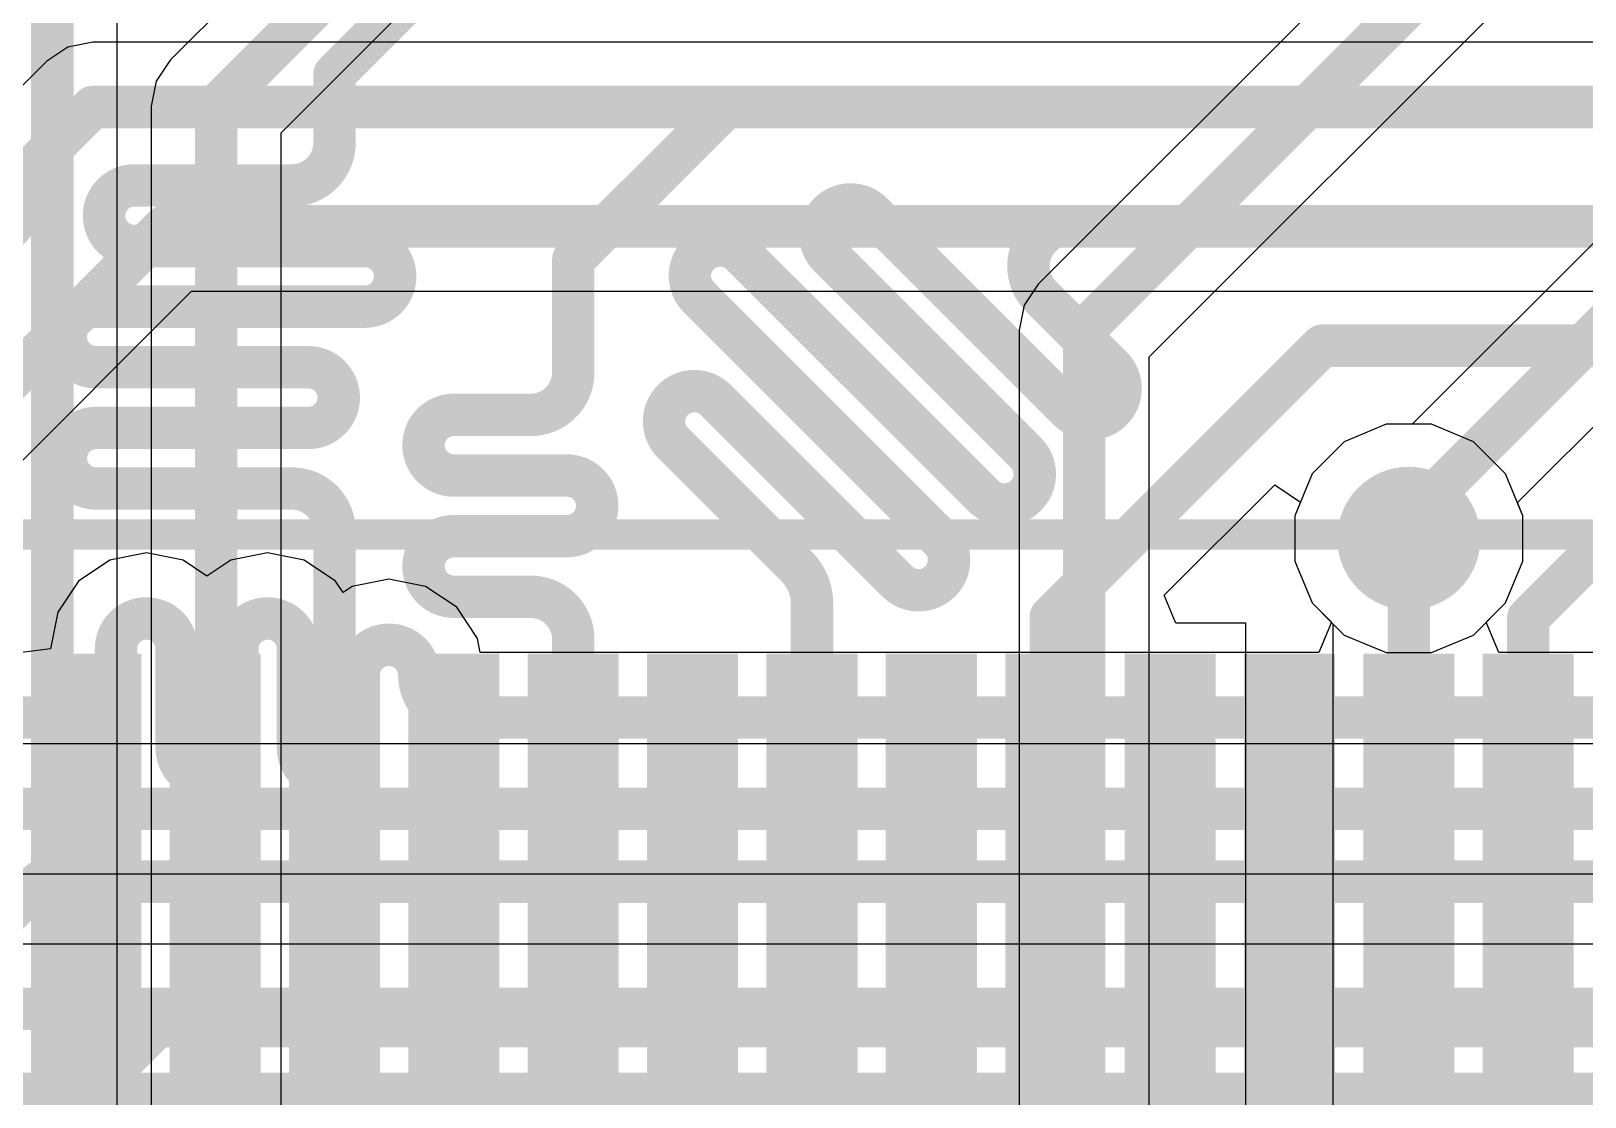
# Model space of a CAD drawing. Header units: inches. Extents: x -3 to 128, y -12 to 41.
# Drawn here: x 74.46 to 80.97, y 11.91 to 16.38 of the extents above; entities that cross this region are included whole.
import ezdxf

# ---------------------------------------------------------------- set-up
doc = ezdxf.new("R2010")
doc.units = ezdxf.units.IN
for name, color, linetype in [('Bottom Layer', 5, 'Continuous'), ('Layer 1', 16, 'Continuous'), ('Layer 2', 76, 'Continuous'), ('Top Layer', 1, 'Continuous'), ('Top Overlay', 2, 'Continuous'), ('Top Paste', 8, 'Continuous'), ('Top Solder', 216, 'Continuous'), ('Via Holes', 16, 'Continuous')]:
    doc.layers.add(name, color=color, linetype=linetype)

msp = doc.modelspace()

# ---------------------------------------------------------------- hatches: boundary and pattern name
at = {"layer": 'Bottom Layer'}
h = msp.add_hatch(color=5, dxfattribs=at)
edge = h.paths.add_edge_path()
edge.add_arc((80.23002242, 14.25171902), 0.2999994, 0, 360)
at = {"layer": 'Layer 1'}
h = msp.add_hatch(color=16, dxfattribs=at)
edge = h.paths.add_edge_path()
edge.add_arc((80.23002242, 14.25171902), 0.2999994, 0, 360)
at = {"layer": 'Layer 2'}
h = msp.add_hatch(color=76, dxfattribs=at)
edge = h.paths.add_edge_path()
edge.add_arc((80.23002242, 14.25171902), 0.2999994, 0, 360)
at = {"layer": 'Top Layer'}
h = msp.add_hatch(color=1, dxfattribs=at)
edge = h.paths.add_edge_path()
edge.add_arc((80.23002242, 14.25171902), 0.2999994, 0, 360)
for points in [[(74.59015308, 13.71800914), (74.87016267999999, 13.71800914), (74.87016267999999, 12.01801254), (74.59015308, 12.01801254)], [(75.09002762, 13.71800406), (75.37003722, 13.71800406), (75.37003722, 12.01800746), (75.09002762, 12.01800746)], [(75.59015616, 13.71800914), (75.87016575999999, 13.71800914), (75.87016575999999, 12.01801254), (75.59015616, 12.01801254)], [(76.09002308, 13.7180066), (76.37003268, 13.7180066), (76.37003268, 12.01801), (76.09002308, 12.01801)], [(76.59015162, 13.7180066), (76.87016122, 13.7180066), (76.87016122, 12.01801), (76.59015162, 12.01801)], [(77.09002108, 13.7180066), (77.37003068, 13.7180066), (77.37003068, 12.01801), (77.09002108, 12.01801)], [(77.59014962, 13.7180066), (77.87015921999999, 13.7180066), (77.87015921999999, 12.01801), (77.59014962, 12.01801)], [(78.09002161999999, 13.7180066), (78.37003122, 13.7180066), (78.37003122, 12.01801), (78.09002161999999, 12.01801)], [(78.59015016, 13.7180066), (78.87015975999999, 13.7180066), (78.87015975999999, 12.01801), (78.59015016, 12.01801)], [(79.09001962, 13.7180066), (79.37002921999999, 13.7180066), (79.37002921999999, 12.01801), (79.09001962, 12.01801)], [(79.59014816, 13.7180066), (79.87015776, 13.7180066), (79.87015776, 12.01801), (79.59014816, 12.01801)], [(80.09001762, 13.7180066), (80.37002722, 13.7180066), (80.37002722, 12.01801), (80.09001762, 12.01801)], [(80.59014361999999, 13.71800406), (80.87015322, 13.71800406), (80.87015322, 12.01800746), (80.59014361999999, 12.01800746)]]:
    msp.add_hatch(color=1, dxfattribs=at).paths.add_polyline_path(points)
at = {"layer": 'Top Paste'}
for points in [[(74.59015308, 13.71800914), (74.87016267999999, 13.71800914), (74.87016267999999, 12.01801254), (74.59015308, 12.01801254)], [(75.09002762, 13.71800406), (75.37003722, 13.71800406), (75.37003722, 12.01800746), (75.09002762, 12.01800746)], [(75.59015616, 13.71800914), (75.87016575999999, 13.71800914), (75.87016575999999, 12.01801254), (75.59015616, 12.01801254)], [(76.09002308, 13.7180066), (76.37003268, 13.7180066), (76.37003268, 12.01801), (76.09002308, 12.01801)], [(76.59015162, 13.7180066), (76.87016122, 13.7180066), (76.87016122, 12.01801), (76.59015162, 12.01801)], [(77.09002108, 13.7180066), (77.37003068, 13.7180066), (77.37003068, 12.01801), (77.09002108, 12.01801)], [(77.59014962, 13.7180066), (77.87015921999999, 13.7180066), (77.87015921999999, 12.01801), (77.59014962, 12.01801)], [(78.09002161999999, 13.7180066), (78.37003122, 13.7180066), (78.37003122, 12.01801), (78.09002161999999, 12.01801)], [(78.59015016, 13.7180066), (78.87015975999999, 13.7180066), (78.87015975999999, 12.01801), (78.59015016, 12.01801)], [(79.09001962, 13.7180066), (79.37002921999999, 13.7180066), (79.37002921999999, 12.01801), (79.09001962, 12.01801)], [(79.59014816, 13.7180066), (79.87015776, 13.7180066), (79.87015776, 12.01801), (79.59014816, 12.01801)], [(80.09001762, 13.7180066), (80.37002722, 13.7180066), (80.37002722, 12.01801), (80.09001762, 12.01801)], [(80.59014361999999, 13.71800406), (80.87015322, 13.71800406), (80.87015322, 12.01800746), (80.59014361999999, 12.01800746)]]:
    msp.add_hatch(color=8, dxfattribs=at).paths.add_polyline_path(points)
at = {"layer": 'Top Solder'}
for points in [[(74.53935308, 13.76880914), (74.92096267999999, 13.76880914), (74.92096267999999, 11.96721254), (74.53935308, 11.96721254)], [(75.03922761999999, 13.76880406), (75.42083722, 13.76880406), (75.42083722, 11.96720746), (75.03922761999999, 11.96720746)], [(75.53935616, 13.76880914), (75.92096575999999, 13.76880914), (75.92096575999999, 11.96721254), (75.53935616, 11.96721254)], [(76.03922308, 13.7688066), (76.42083267999999, 13.7688066), (76.42083267999999, 11.96721), (76.03922308, 11.96721)], [(76.53935161999999, 13.7688066), (76.92096122, 13.7688066), (76.92096122, 11.96721), (76.53935161999999, 11.96721)], [(77.03922107999999, 13.7688066), (77.42083068, 13.7688066), (77.42083068, 11.96721), (77.03922107999999, 11.96721)], [(77.53934962, 13.7688066), (77.92095921999999, 13.7688066), (77.92095921999999, 11.96721), (77.53934962, 11.96721)], [(78.03922161999999, 13.7688066), (78.42083122, 13.7688066), (78.42083122, 11.96721), (78.03922161999999, 11.96721)], [(78.53935016, 13.7688066), (78.92095976, 13.7688066), (78.92095976, 11.96721), (78.53935016, 11.96721)], [(79.03921962, 13.7688066), (79.42082921999999, 13.7688066), (79.42082921999999, 11.96721), (79.03921962, 11.96721)], [(79.53934815999999, 13.7688066), (79.92095776, 13.7688066), (79.92095776, 11.96721), (79.53934815999999, 11.96721)], [(80.03921761999999, 13.7688066), (80.42082722, 13.7688066), (80.42082722, 11.96721), (80.03921761999999, 11.96721)], [(80.53934362, 13.76880406), (80.92095322, 13.76880406), (80.92095322, 11.96720746), (80.53934362, 11.96720746)]]:
    msp.add_hatch(color=216, dxfattribs=at).paths.add_polyline_path(points)
at = {"layer": 'Via Holes'}
h = msp.add_hatch(color=7, dxfattribs=at)
edge = h.paths.add_edge_path()
edge.add_arc((80.23002242, 14.25171902), 0.1499997, 0, 360)

# ---------------------------------------------------------------- linework, layer by layer
at = {"layer": 'Bottom Layer'}
for p, q in [((79.36141354, 20.57500838), (75.04181588, 16.25541326)), ((74.82022119999999, 8.75297208), (74.82022119999999, 20.19390424)), ((75.5060212, 15.95049642), (79.66633291999999, 20.11081068)), ((84.61054198, 19.09582414), (80.24423626, 14.72951842)), ((79.14208454, 15.0118699), (82.84147516, 18.71126306)), ((80.68520312, 14.40136312), (84.99510305999999, 18.71126306)), ((82.00032876, 18.63923374), (78.67787922, 15.31678674)), ((75.04181588, 16.25541326), (74.98287009999999, 16.16719398)), ((74.98287009999999, 16.16719398), (74.96217164, 16.06313272)), ((74.96217164, 16.06313272), (74.96217164, 8.69507786)), ((75.5060212, 8.57875348), (75.5060212, 15.95049642)), ((78.67787922, 15.31678674), (78.61893343999999, 15.22856746)), ((78.61893343999999, 15.22856746), (78.59823497999999, 15.1245062)), ((78.59823497999999, 15.1245062), (78.59823497999999, 11.670919)), ((79.14208454, 11.7835553), (79.14208454, 15.0118699)), ((80.13498324, 14.72951842), (79.95937018, 14.6567779)), ((80.24423626, 14.72951842), (80.13498324, 14.72951842)), ((79.95937018, 14.6567779), (79.82496354, 14.52237126)), ((79.82496354, 14.52237126), (79.75222302, 14.3467582)), ((80.70782181999999, 14.3467582), (80.68520312, 14.40136312)), ((79.75222302, 14.3467582), (79.75222302, 14.15667984)), ((80.70782181999999, 14.15667984), (80.70782181999999, 14.3467582)), ((79.75222302, 14.15667984), (79.82496354, 13.98106678)), ((80.6350813, 13.98106678), (80.70782181999999, 14.15667984)), ((79.82496354, 13.98106678), (79.95937018, 13.84666014)), ((80.50067465999999, 13.84666014), (80.6350813, 13.98106678)), ((79.95937018, 13.84666014), (80.13498324, 13.77391962)), ((80.3250616, 13.77391962), (80.50067465999999, 13.84666014)), ((80.13498324, 13.77391962), (80.3250616, 13.77391962))]:
    msp.add_line(p, q, dxfattribs=at)
for points in [[(75.23409641999999, 16.06313272, 0.1778, 0.1778, 0), (79.55369916, 20.38273546, 0.1778, 0.1778, 0)], [(74.54829642, 5.59994054, 0.1778, 0.1778, 0), (74.54829642, 20.30654054, 0.1778, 0.1778, 0)], [(78.87015975999999, 15.1245062, 0.1778, 0.1778, 0), (82.93471602, 19.18906246, 0.1778, 0.1778, 0)], [(80.23002242, 14.3307435, 0.1778, 0.1778, 0), (85.08834137999999, 19.18906246, 0.1778, 0.1778, 0)], [(75.23409641999999, 8.025765, 0.1778, 0.1778, 0), (75.23409641999999, 16.06313272, 0.1778, 0.1778, 0)], [(78.87015975999999, 11.670919, 0.1778, 0.1778, 0), (78.87015975999999, 15.1245062, 0.1778, 0.1778, 0)], [(80.23002242, 14.25171902, 0.1778, 0.1778, 0), (80.23002242, 14.3307435, 0.1778, 0.1778, 0)]]:
    msp.add_lwpolyline(points, format="xyseb", dxfattribs=at)
for points in [[(75.18964641999999, 16.06313272, 0.08889999999999999, 0.08889999999999999, 1), (75.27854642, 16.06313272, 0.08889999999999999, 0.08889999999999999, 1)], [(75.18964641999999, 16.06313272, 0.08889999999999999, 0.08889999999999999, 1), (75.27854642, 16.06313272, 0.08889999999999999, 0.08889999999999999, 1)], [(78.82570976, 15.1245062, 0.08889999999999999, 0.08889999999999999, 1), (78.91460976, 15.1245062, 0.08889999999999999, 0.08889999999999999, 1)], [(78.82570976, 15.1245062, 0.08889999999999999, 0.08889999999999999, 1), (78.91460976, 15.1245062, 0.08889999999999999, 0.08889999999999999, 1)], [(80.18557242, 14.3307435, 0.08889999999999999, 0.08889999999999999, 1), (80.27447242, 14.3307435, 0.08889999999999999, 0.08889999999999999, 1)], [(80.18557242, 14.3307435, 0.08889999999999999, 0.08889999999999999, 1), (80.27447242, 14.3307435, 0.08889999999999999, 0.08889999999999999, 1)], [(80.18557242, 14.25171902, 0.08889999999999999, 0.08889999999999999, 1), (80.27447242, 14.25171902, 0.08889999999999999, 0.08889999999999999, 1)]]:
    msp.add_lwpolyline(points, format="xyseb", close=True, dxfattribs=at)
at = {"layer": 'Layer 1'}
for p, q in [((80.13498324, 14.72951842), (79.95937018, 14.6567779)), ((80.3250616, 14.72951842), (80.13498324, 14.72951842)), ((80.50067465999999, 14.6567779), (80.3250616, 14.72951842)), ((79.95937018, 14.6567779), (79.82496354, 14.52237126)), ((80.6350813, 14.52237126), (80.50067465999999, 14.6567779)), ((79.82496354, 14.52237126), (79.75222302, 14.3467582)), ((80.70782181999999, 14.3467582), (80.6350813, 14.52237126)), ((79.75222302, 14.3467582), (79.75222302, 14.15667984)), ((80.70782181999999, 14.15667984), (80.70782181999999, 14.3467582)), ((79.75222302, 14.15667984), (79.82496354, 13.98106678)), ((80.6350813, 13.98106678), (80.70782181999999, 14.15667984)), ((79.82496354, 13.98106678), (79.95937018, 13.84666014)), ((80.50067465999999, 13.84666014), (80.6350813, 13.98106678)), ((79.95937018, 13.84666014), (80.13498324, 13.77391962)), ((80.3250616, 13.77391962), (80.50067465999999, 13.84666014)), ((80.13498324, 13.77391962), (80.3250616, 13.77391962)), ((91.68365458, 13.39026532), (72.39649732, 13.39026532)), ((72.30237254, 12.84641576), (97.68769642, 12.84641576)), ((99.88642456, 12.55202976), (71.95483704, 12.55202976))]:
    msp.add_line(p, q, dxfattribs=at)
for points in [[(73.20566004, 13.11834054, 0.1778, 0.1778, 0), (97.68769642, 13.11834054, 0.1778, 0.1778, 0)], [(66.60705754, 12.28010498, 0.1778, 0.1778, 0), (99.99906085999999, 12.28010498, 0.1778, 0.1778, 0)], [(66.45976548, 11.92450498, 0.1778, 0.1778, 0), (101.05991218, 11.92450498, 0.1778, 0.1778, 0)]]:
    msp.add_lwpolyline(points, format="xyseb", dxfattribs=at)
at = {"layer": 'Layer 2'}
for p, q in [((74.6134652, 16.31029504), (74.52524591999999, 16.25134926)), ((74.71752645999999, 16.33099604), (74.6134652, 16.31029504)), ((74.71753916, 16.3309935), (74.71752645999999, 16.33099604)), ((93.20528476, 16.3309935), (74.71753916, 16.3309935)), ((74.52524084, 16.25134164), (73.04262252, 14.76872586)), ((74.52524591999999, 16.25134926), (74.52524084, 16.25134164)), ((70.20796981999999, 10.3635175), (75.13159725999999, 15.28714494)), ((75.13159725999999, 15.28714494), (89.15685241999999, 15.28714494)), ((80.13498324, 14.72951842), (79.95937018, 14.6567779)), ((80.3250616, 14.72951842), (80.13498324, 14.72951842)), ((80.50067465999999, 14.6567779), (80.3250616, 14.72951842)), ((79.95937018, 14.6567779), (79.82496354, 14.52237126)), ((80.6350813, 14.52237126), (80.50067465999999, 14.6567779)), ((79.82496354, 14.52237126), (79.75222302, 14.3467582)), ((80.70782181999999, 14.3467582), (80.6350813, 14.52237126)), ((79.75222302, 14.3467582), (79.75222302, 14.15667984)), ((80.70782181999999, 14.15667984), (80.70782181999999, 14.3467582)), ((74.94200912, 14.19060408), (74.788395, 14.16004788)), ((75.09562324, 14.16004788), (74.94200912, 14.19060408)), ((75.45000911999999, 14.19060408), (75.29639499999999, 14.16004788)), ((75.60362324, 14.16004788), (75.45000911999999, 14.19060408)), ((74.788395, 14.16004788), (74.65816665999999, 14.07303256)), ((75.19600911999999, 14.09297156), (75.09562324, 14.16004788)), ((75.29639499999999, 14.16004788), (75.19600911999999, 14.09297156)), ((75.73385157999999, 14.07303256), (75.60362324, 14.16004788)), ((79.75222302, 14.15667984), (79.82496354, 13.98106678)), ((80.6350813, 13.98106678), (80.70782181999999, 14.15667984)), ((74.65816665999999, 14.07303256), (74.57115134, 13.94280422)), ((75.76630008, 14.0244703), (75.73385157999999, 14.07303256)), ((75.95800912, 14.08047984), (75.804395, 14.04992364)), ((76.11162324, 14.04992364), (75.95800912, 14.08047984)), ((75.804395, 14.04992364), (75.76630008, 14.0244703)), ((76.24185157999999, 13.96290832), (76.11162324, 14.04992364)), ((74.57115134, 13.94280422), (74.54059514, 13.78919264)), ((76.3288669, 13.83267998), (76.24185157999999, 13.96290832)), ((79.82496354, 13.98106678), (79.90586507999998, 13.90016524)), ((80.55417976, 13.90016524), (80.6350813, 13.98106678)), ((79.90586507999998, 13.90016524), (79.85325913999999, 13.77316524)), ((80.6067857, 13.77316524), (80.55417976, 13.90016524)), ((76.34070584, 13.77316524), (76.3288669, 13.83267998)), ((74.54059514, 13.78919264), (74.42023216, 13.77316524)), ((79.85325913999999, 13.77316524), (76.34070584, 13.77316524)), ((82.02975466, 13.77316524), (80.6067857, 13.77316524))]:
    msp.add_line(p, q, dxfattribs=at)
for points in [[(73.23490306000001, 14.57644532, 0.1778, 0.1778, 0), (74.71752645999999, 16.05906872, 0.1778, 0.1778, 0)], [(74.71752645999999, 16.05906872, 0.1778, 0.1778, 0), (93.31792106, 16.05906872, 0.1778, 0.1778, 0)], [(69.73017042, 10.27027918, 0.1778, 0.1778, 0), (75.01896096, 15.55906972, 0.1778, 0.1778, 0)], [(75.01896096, 15.55906972, 0.1778, 0.1778, 0), (93.59572086, 15.55906972, 0.1778, 0.1778, 0)], [(74.81500912, 13.7891901, 0.1778, 0.1778, -0.9999999999999999), (75.06900911999999, 13.7891901, 0.1778, 0.1778, 0)], [(75.32300912, 13.7891901, 0.1778, 0.1778, -0.9999999999999999), (75.57700912, 13.7891901, 0.1778, 0.1778, 0)], [(74.81500912, 13.67904046, 0.1778, 0.1778, 0), (74.81500912, 13.7891901, 0.1778, 0.1778, 0)], [(75.06900911999999, 13.37424046, 0.1778, 0.1778, 0), (75.06900911999999, 13.7891901, 0.1778, 0.1778, 0)], [(75.32300912, 13.37424046, 0.1778, 0.1778, 0), (75.32300912, 13.7891901, 0.1778, 0.1778, 0)], [(75.57700912, 13.37431158, 0.1778, 0.1778, 0), (75.57700912, 13.7891901, 0.1778, 0.1778, 0)], [(75.83100912, 13.67906586, 0.1778, 0.1778, -0.9999999999999999), (76.08500912, 13.67906586, 0.1778, 0.1778, 0)], [(74.81500912, 13.67904046, 0.1778, 0.1778, -0.4142135623730951), (74.63720912, 13.50124046, 0.1778, 0.1778, 0)], [(75.83100912, 13.37431158, 0.1778, 0.1778, 0), (75.83100912, 13.67906586, 0.1778, 0.1778, 0)], [(76.08500912, 13.67904046, 0.1778, 0.1778, 0), (76.08500912, 13.67906586, 0.1778, 0.1778, 0)], [(76.26280912, 13.50124046, 0.1778, 0.1778, -0.4142135623730951), (76.08500912, 13.67904046, 0.1778, 0.1778, 0)], [(74.30689989999999, 13.50124046, 0.1778, 0.1778, 0), (74.54829642, 13.50124046, 0.1778, 0.1778, 0)], [(74.54829642, 13.50124046, 0.1778, 0.1778, 0), (74.63720912, 13.50124046, 0.1778, 0.1778, 0)], [(76.26280912, 13.50124046, 0.1778, 0.1778, 0), (78.73015496, 13.50124046, 0.1778, 0.1778, 0)], [(78.73015496, 13.50124046, 0.1778, 0.1778, 0), (89.78440259999999, 13.50124046, 0.1778, 0.1778, 0)], [(75.32300912, 13.37424046, 0.1778, 0.1778, -0.9999999999999999), (75.06900911999999, 13.37424046, 0.1778, 0.1778, 0)], [(75.83100912, 13.37431158, 0.1778, 0.1778, -0.9999999999999999), (75.57700912, 13.37431158, 0.1778, 0.1778, 0)], [(72.01040208, 10.32643604, 0.1778, 0.1778, 0), (74.49750657999999, 12.81354054, 0.1778, 0.1778, 0)], [(74.49750657999999, 12.81354054, 0.1778, 0.1778, 0), (90.23789674, 12.81354054, 0.1778, 0.1778, 0)], [(72.94028338, 10.1609271, 0.1778, 0.1778, 0), (74.98727953999999, 12.20792326, 0.1778, 0.1778, 0)], [(74.98727953999999, 12.20792326, 0.1778, 0.1778, 0), (91.81917881999999, 12.20792326, 0.1778, 0.1778, 0)]]:
    msp.add_lwpolyline(points, format="xyseb", dxfattribs=at)
for points in [[(74.67307645999999, 16.05906872, 0.08889999999999999, 0.08889999999999999, 1), (74.76197645999999, 16.05906872, 0.08889999999999999, 0.08889999999999999, 1)], [(74.67307645999999, 16.05906872, 0.08889999999999999, 0.08889999999999999, 1), (74.76197645999999, 16.05906872, 0.08889999999999999, 0.08889999999999999, 1)], [(74.97451096, 15.55906972, 0.08889999999999999, 0.08889999999999999, 1), (75.06341096, 15.55906972, 0.08889999999999999, 0.08889999999999999, 1)], [(74.97451096, 15.55906972, 0.08889999999999999, 0.08889999999999999, 1), (75.06341096, 15.55906972, 0.08889999999999999, 0.08889999999999999, 1)], [(74.77055912, 13.7891901, 0.08889999999999999, 0.08889999999999999, 1), (74.85945912, 13.7891901, 0.08889999999999999, 0.08889999999999999, 1)], [(74.77055912, 13.7891901, 0.08889999999999999, 0.08889999999999999, 1), (74.85945912, 13.7891901, 0.08889999999999999, 0.08889999999999999, 1)], [(75.02455911999999, 13.7891901, 0.08889999999999999, 0.08889999999999999, 1), (75.11345911999999, 13.7891901, 0.08889999999999999, 0.08889999999999999, 1)], [(75.02455911999999, 13.7891901, 0.08889999999999999, 0.08889999999999999, 1), (75.11345911999999, 13.7891901, 0.08889999999999999, 0.08889999999999999, 1)], [(75.27855912, 13.7891901, 0.08889999999999999, 0.08889999999999999, 1), (75.36745911999999, 13.7891901, 0.08889999999999999, 0.08889999999999999, 1)], [(75.27855912, 13.7891901, 0.08889999999999999, 0.08889999999999999, 1), (75.36745911999999, 13.7891901, 0.08889999999999999, 0.08889999999999999, 1)], [(75.53255912, 13.7891901, 0.08889999999999999, 0.08889999999999999, 1), (75.62145912, 13.7891901, 0.08889999999999999, 0.08889999999999999, 1)], [(75.53255912, 13.7891901, 0.08889999999999999, 0.08889999999999999, 1), (75.62145912, 13.7891901, 0.08889999999999999, 0.08889999999999999, 1)], [(74.77055912, 13.67904046, 0.08889999999999999, 0.08889999999999999, 1), (74.85945912, 13.67904046, 0.08889999999999999, 0.08889999999999999, 1)], [(74.77055912, 13.67904046, 0.08889999999999999, 0.08889999999999999, 1), (74.85945912, 13.67904046, 0.08889999999999999, 0.08889999999999999, 1)], [(75.78655911999999, 13.67906586, 0.08889999999999999, 0.08889999999999999, 1), (75.87545912, 13.67906586, 0.08889999999999999, 0.08889999999999999, 1)], [(75.78655911999999, 13.67906586, 0.08889999999999999, 0.08889999999999999, 1), (75.87545912, 13.67906586, 0.08889999999999999, 0.08889999999999999, 1)], [(76.04055912, 13.67906586, 0.08889999999999999, 0.08889999999999999, 1), (76.12945911999999, 13.67906586, 0.08889999999999999, 0.08889999999999999, 1)], [(76.04055912, 13.67906586, 0.08889999999999999, 0.08889999999999999, 1), (76.12945911999999, 13.67906586, 0.08889999999999999, 0.08889999999999999, 1)], [(76.04055912, 13.67904046, 0.08889999999999999, 0.08889999999999999, 1), (76.12945911999999, 13.67904046, 0.08889999999999999, 0.08889999999999999, 1)], [(76.04055912, 13.67904046, 0.08889999999999999, 0.08889999999999999, 1), (76.12945911999999, 13.67904046, 0.08889999999999999, 0.08889999999999999, 1)], [(74.50384642, 13.50124046, 0.08889999999999999, 0.08889999999999999, 1), (74.59274642, 13.50124046, 0.08889999999999999, 0.08889999999999999, 1)], [(74.50384642, 13.50124046, 0.08889999999999999, 0.08889999999999999, 1), (74.59274642, 13.50124046, 0.08889999999999999, 0.08889999999999999, 1)], [(74.59275912, 13.50124046, 0.08889999999999999, 0.08889999999999999, 1), (74.68165911999999, 13.50124046, 0.08889999999999999, 0.08889999999999999, 1)], [(74.59275912, 13.50124046, 0.08889999999999999, 0.08889999999999999, 1), (74.68165911999999, 13.50124046, 0.08889999999999999, 0.08889999999999999, 1)], [(76.21835912, 13.50124046, 0.08889999999999999, 0.08889999999999999, 1), (76.30725912, 13.50124046, 0.08889999999999999, 0.08889999999999999, 1)], [(76.21835912, 13.50124046, 0.08889999999999999, 0.08889999999999999, 1), (76.30725912, 13.50124046, 0.08889999999999999, 0.08889999999999999, 1)], [(78.68570496, 13.50124046, 0.08889999999999999, 0.08889999999999999, 1), (78.77460496, 13.50124046, 0.08889999999999999, 0.08889999999999999, 1)], [(78.68570496, 13.50124046, 0.08889999999999999, 0.08889999999999999, 1), (78.77460496, 13.50124046, 0.08889999999999999, 0.08889999999999999, 1)], [(75.02455911999999, 13.37424046, 0.08889999999999999, 0.08889999999999999, 1), (75.11345911999999, 13.37424046, 0.08889999999999999, 0.08889999999999999, 1)], [(75.02455911999999, 13.37424046, 0.08889999999999999, 0.08889999999999999, 1), (75.11345911999999, 13.37424046, 0.08889999999999999, 0.08889999999999999, 1)], [(75.27855912, 13.37424046, 0.08889999999999999, 0.08889999999999999, 1), (75.36745911999999, 13.37424046, 0.08889999999999999, 0.08889999999999999, 1)], [(75.27855912, 13.37424046, 0.08889999999999999, 0.08889999999999999, 1), (75.36745911999999, 13.37424046, 0.08889999999999999, 0.08889999999999999, 1)], [(75.53255912, 13.37431158, 0.08889999999999999, 0.08889999999999999, 1), (75.62145912, 13.37431158, 0.08889999999999999, 0.08889999999999999, 1)], [(75.53255912, 13.37431158, 0.08889999999999999, 0.08889999999999999, 1), (75.62145912, 13.37431158, 0.08889999999999999, 0.08889999999999999, 1)], [(75.78655911999999, 13.37431158, 0.08889999999999999, 0.08889999999999999, 1), (75.87545912, 13.37431158, 0.08889999999999999, 0.08889999999999999, 1)], [(75.78655911999999, 13.37431158, 0.08889999999999999, 0.08889999999999999, 1), (75.87545912, 13.37431158, 0.08889999999999999, 0.08889999999999999, 1)], [(74.45305658, 12.81354054, 0.08889999999999999, 0.08889999999999999, 1), (74.54195657999999, 12.81354054, 0.08889999999999999, 0.08889999999999999, 1)], [(74.45305658, 12.81354054, 0.08889999999999999, 0.08889999999999999, 1), (74.54195657999999, 12.81354054, 0.08889999999999999, 0.08889999999999999, 1)], [(74.94282953999999, 12.20792326, 0.08889999999999999, 0.08889999999999999, 1), (75.03172953999999, 12.20792326, 0.08889999999999999, 0.08889999999999999, 1)], [(74.94282953999999, 12.20792326, 0.08889999999999999, 0.08889999999999999, 1), (75.03172953999999, 12.20792326, 0.08889999999999999, 0.08889999999999999, 1)]]:
    msp.add_lwpolyline(points, format="xyseb", close=True, dxfattribs=at)
at = {"layer": 'Top Layer'}
for p, q in [((79.205709, 14.01313936), (79.66809568, 14.47552604)), ((79.66809568, 14.47552604), (79.77576119999999, 14.40358562)), ((79.77576119999999, 14.40358562), (79.75222302, 14.3467582)), ((79.75222302, 14.3467582), (79.75222302, 14.15667984)), ((79.75222302, 14.15667984), (79.82496354, 13.98106678)), ((79.2543119, 13.8958066), (79.205709, 14.01313936)), ((79.82496354, 13.98106678), (79.91221761999999, 13.8938127)), ((79.54782922, 13.8958066), (79.2543119, 13.8958066)), ((79.54782922, 11.84021), (79.54782922, 13.8958066)), ((79.91221761999999, 13.8938127), (79.91221761999999, 11.84021))]:
    msp.add_line(p, q, dxfattribs=at)
for points in [[(75.74907633999999, 16.2144202, 0.1778, 0.1778, 0), (76.09372386, 16.55906772, 0.1778, 0.1778, 0)], [(75.73016095999999, 16.19550482, 0.1778, 0.1778, 0), (75.74907633999999, 16.2144202, 0.1778, 0.1778, 0)], [(75.73016095999999, 15.90839338, 0.1778, 0.1778, 0), (75.73016095999999, 16.19550482, 0.1778, 0.1778, 0)], [(76.73015642, 15.41919446, 0.1778, 0.1778, 0), (77.37003068, 16.05906872, 0.1778, 0.1778, 0)], [(77.37003068, 16.05906872, 0.1778, 0.1778, 0), (92.29012276, 16.05906872, 0.1778, 0.1778, 0)], [(75.73016095999999, 15.90839338, 0.1778, 0.1778, -0.4142135623730951), (75.55236096, 15.73059338, 0.1778, 0.1778, 0)], [(74.28209934, 15.77031644, 0.1778, 0.1778, -0.9999999999999999), (74.28209934, 15.51631644, 0.1778, 0.1778, 0)], [(74.89170188, 15.47659338, 0.1778, 0.1778, -0.9999999999999999), (74.89170188, 15.73059338, 0.1778, 0.1778, 0)], [(74.89170188, 15.73059338, 0.1778, 0.1778, 0), (75.55236096, 15.73059338, 0.1778, 0.1778, 0)], [(77.80234121999999, 15.43406362, 0.1778, 0.1778, -0.4142052780466667), (77.80233867999999, 15.61366448, 0.1778, 0.1778, 0)], [(77.80233867999999, 15.61366448, 0.1778, 0.1778, 0), (77.80234121999999, 15.61366702, 0.1778, 0.1778, 0)], [(77.80234121999999, 15.61366702, 0.1778, 0.1778, -0.4142135623730951), (77.98194462, 15.61366702, 0.1778, 0.1778, 0)], [(77.98194462, 15.61366702, 0.1778, 0.1778, 0), (78.80575044, 14.7898612, 0.1778, 0.1778, 0)], [(78.68861072, 15.51765248, 0.1778, 0.1778, 0), (78.73002796, 15.55906972, 0.1778, 0.1778, 0)], [(78.73002796, 15.55906972, 0.1778, 0.1778, 0), (79.7267646, 15.55906972, 0.1778, 0.1778, 0)], [(79.7267646, 15.55906972, 0.1778, 0.1778, 0), (92.29012276, 15.55906972, 0.1778, 0.1778, 0)], [(74.89170188, 15.47659338, 0.1778, 0.1778, 0), (75.85716096, 15.47659338, 0.1778, 0.1778, 0)], [(75.85716096, 15.47659338, 0.1778, 0.1778, -0.9999999999999999), (75.85716096, 15.22259338, 0.1778, 0.1778, 0)], [(77.25572052, 15.44186396, 0.1778, 0.1778, -0.4142135623730951), (77.43532391999999, 15.44186396, 0.1778, 0.1778, 0)], [(78.68861072, 15.26620772, 0.1778, 0.1778, -0.4142076450518962), (78.68861072, 15.51765248, 0.1778, 0.1778, 0)], [(76.73015642, 15.22355096, 0.1778, 0.1778, 0), (76.73015642, 15.41919446, 0.1778, 0.1778, 0)], [(77.25572306, 15.2622631, 0.1778, 0.1778, -0.4142052780466667), (77.25572052, 15.44186396, 0.1778, 0.1778, 0)], [(77.43532391999999, 15.44186396, 0.1778, 0.1778, 0), (78.44653856, 14.43064932, 0.1778, 0.1778, 0)], [(77.80233867999999, 15.43406108, 0.1778, 0.1778, 0), (78.6261445, 14.61025526, 0.1778, 0.1778, 0)], [(74.73179618, 14.96859338, 0.1778, 0.1778, -0.9999999999999999), (74.73179618, 15.22259338, 0.1778, 0.1778, 0)], [(74.73179618, 15.22259338, 0.1778, 0.1778, 0), (75.85716096, 15.22259338, 0.1778, 0.1778, 0)], [(76.73015642, 14.94686114, 0.1778, 0.1778, 0), (76.73015642, 15.22355096, 0.1778, 0.1778, 0)], [(77.25572052, 15.26226056, 0.1778, 0.1778, 0), (78.26693516, 14.25104592, 0.1778, 0.1778, 0)], [(78.68861072, 15.26620772, 0.1778, 0.1778, 0), (78.98535384, 14.9694646, 0.1778, 0.1778, 0)], [(78.73015496, 13.9221464, 0.1778, 0.1778, 0), (79.86707674, 15.05906818, 0.1778, 0.1778, 0)], [(79.86707674, 15.05906818, 0.1778, 0.1778, 0), (83.3960994, 15.05906818, 0.1778, 0.1778, 0)], [(74.73179618, 14.96859338, 0.1778, 0.1778, 0), (75.62088254, 14.96859338, 0.1778, 0.1778, 0)], [(75.62088254, 14.96859338, 0.1778, 0.1778, -0.9999999999999999), (75.62088254, 14.71459338, 0.1778, 0.1778, 0)], [(76.73015642, 14.94686114, 0.1778, 0.1778, -0.4142135623730951), (76.55235642, 14.76906114, 0.1778, 0.1778, 0)], [(78.98535384, 14.9694646, 0.1778, 0.1778, -0.4142135623730951), (78.98535384, 14.7898612, 0.1778, 0.1778, 0)], [(77.14771209999999, 14.65185284, 0.1778, 0.1778, -0.4142052780466667), (77.14770956, 14.8314537, 0.1778, 0.1778, 0)], [(77.14770956, 14.8314537, 0.1778, 0.1778, -0.4142135623730951), (77.32731296, 14.8314537, 0.1778, 0.1778, 0)], [(77.32731296, 14.8314537, 0.1778, 0.1778, 0), (78.08732922, 14.07143744, 0.1778, 0.1778, 0)], [(76.22992628, 14.51506114, 0.1778, 0.1778, -0.9999999999999999), (76.22992628, 14.76906114, 0.1778, 0.1778, 0)], [(76.22992628, 14.76906114, 0.1778, 0.1778, 0), (76.55235642, 14.76906114, 0.1778, 0.1778, 0)], [(78.98535384, 14.7898612, 0.1778, 0.1778, -0.4142052780466667), (78.80575298, 14.78986374, 0.1778, 0.1778, 0)], [(74.73179618, 14.46059338, 0.1778, 0.1778, -0.9999999999999999), (74.73179618, 14.71459338, 0.1778, 0.1778, 0)], [(74.73179618, 14.71459338, 0.1778, 0.1778, 0), (75.62088254, 14.71459338, 0.1778, 0.1778, 0)], [(77.14770956, 14.6518503, 0.1778, 0.1778, 0), (77.66693128, 14.13262604, 0.1778, 0.1778, 0)], [(78.6261445, 14.61025526, 0.1778, 0.1778, -0.4142135623730951), (78.6261445, 14.43065186, 0.1778, 0.1778, 0)], [(76.22992628, 14.51506114, 0.1778, 0.1778, 0), (76.703428, 14.51506114, 0.1778, 0.1778, 0)], [(76.703428, 14.51506114, 0.1778, 0.1778, -0.9999999999999999), (76.703428, 14.26106114, 0.1778, 0.1778, 0)], [(74.73179618, 14.46059338, 0.1778, 0.1778, 0), (75.55236096, 14.46059338, 0.1778, 0.1778, 0)], [(75.55236096, 14.46059338, 0.1778, 0.1778, -0.4142135623730951), (75.73016095999999, 14.28279338, 0.1778, 0.1778, 0)], [(78.62614196, 14.43064932, 0.1778, 0.1778, -0.4142052780466667), (78.44654109999999, 14.43065186, 0.1778, 0.1778, 0)], [(78.62614196, 14.43064932, 0.1778, 0.1778, 0), (78.6261445, 14.43065186, 0.1778, 0.1778, 0)], [(75.73016095999999, 13.68588068, 0.1778, 0.1778, 0), (75.73016095999999, 14.28279338, 0.1778, 0.1778, 0)], [(76.22992628, 14.00706114, 0.1778, 0.1778, -0.9999999999999999), (76.22992628, 14.26106114, 0.1778, 0.1778, 0)], [(76.22992628, 14.26106114, 0.1778, 0.1778, 0), (76.703428, 14.26106114, 0.1778, 0.1778, 0)], [(78.26693516, 14.25104592, 0.1778, 0.1778, -0.414217704495929), (78.26693516, 14.07143998, 0.1778, 0.1778, 0)], [(80.23002242, 12.8680083, 0.1778, 0.1778, 0), (80.23002242, 14.25171902, 0.1778, 0.1778, 0)], [(80.73014841999999, 13.9179935, 0.1778, 0.1778, 0), (81.07349545999999, 14.26134054, 0.1778, 0.1778, 0)], [(77.66693382, 14.13262604, 0.1778, 0.1778, -0.198440894229224), (77.73015441999999, 13.97960374, 0.1778, 0.1778, 0)], [(78.26693008, 14.0714349, 0.1778, 0.1778, -0.4141969937687797), (78.08733176, 14.07143998, 0.1778, 0.1778, 0)], [(78.26693008, 14.07143744, 0.1778, 0.1778, 0), (78.26693516, 14.07143998, 0.1778, 0.1778, 0)], [(78.26693008, 14.0714349, 0.1778, 0.1778, 0), (78.26693008, 14.07143744, 0.1778, 0.1778, 0)], [(76.22992628, 14.00706114, 0.1778, 0.1778, 0), (76.55235642, 14.00706114, 0.1778, 0.1778, 0)], [(76.55235642, 14.00706114, 0.1778, 0.1778, -0.4142135623730951), (76.73015642, 13.82926114, 0.1778, 0.1778, 0)], [(77.73015441999999, 13.8538585, 0.1778, 0.1778, 0), (77.73015441999999, 13.97960374, 0.1778, 0.1778, 0)], [(78.73015496, 12.8680083, 0.1778, 0.1778, 0), (78.73015496, 13.9221464, 0.1778, 0.1778, 0)], [(80.73014841999999, 12.86800576, 0.1778, 0.1778, 0), (80.73014841999999, 13.9179935, 0.1778, 0.1778, 0)], [(77.73015441999999, 12.8680083, 0.1778, 0.1778, 0), (77.73015441999999, 13.8538585, 0.1778, 0.1778, 0)], [(76.73015642, 13.74034844, 0.1778, 0.1778, 0), (76.73015642, 13.82926114, 0.1778, 0.1778, 0)], [(76.73015642, 12.8680083, 0.1778, 0.1778, 0), (76.73015642, 13.74034844, 0.1778, 0.1778, 0)], [(75.73016095999999, 12.86801084, 0.1778, 0.1778, 0), (75.73016095999999, 13.68588068, 0.1778, 0.1778, 0)], [(74.73015788, 10.30163294, 0.1778, 0.1778, 0), (74.73015788, 12.86801084, 0.1778, 0.1778, 0)], [(75.23003242, 12.86800576, 0.1778, 0.1778, 0), (75.2300375, 12.86801084, 0.1778, 0.1778, 0)], [(75.2300375, 9.035242279999999, 0.1778, 0.1778, 0), (75.2300375, 12.86801084, 0.1778, 0.1778, 0)], [(76.23002788, 11.76680908, 0.1778, 0.1778, 0), (76.23002788, 12.8680083, 0.1778, 0.1778, 0)], [(77.23002588, 11.62044412, 0.1778, 0.1778, 0), (77.23002588, 12.8680083, 0.1778, 0.1778, 0)], [(78.23002641999999, 11.34451122, 0.1778, 0.1778, 0), (78.23002641999999, 12.8680083, 0.1778, 0.1778, 0)], [(79.23002441999999, 11.31105434, 0.1778, 0.1778, 0), (79.23002441999999, 12.8680083, 0.1778, 0.1778, 0)], [(79.73015296, 11.63032218, 0.2032, 0.2032, 0), (79.73015296, 12.8680083, 0.2032, 0.2032, 0)]]:
    msp.add_lwpolyline(points, format="xyseb", dxfattribs=at)
for points in [[(75.68571096, 16.19550482, 0.08889999999999999, 0.08889999999999999, 1), (75.77461095999999, 16.19550482, 0.08889999999999999, 0.08889999999999999, 1)], [(75.68571096, 16.19550482, 0.08889999999999999, 0.08889999999999999, 1), (75.77461095999999, 16.19550482, 0.08889999999999999, 0.08889999999999999, 1)], [(75.70462633999999, 16.2144202, 0.08889999999999999, 0.08889999999999999, 1), (75.79352633999999, 16.2144202, 0.08889999999999999, 0.08889999999999999, 1)], [(75.70462633999999, 16.2144202, 0.08889999999999999, 0.08889999999999999, 1), (75.79352633999999, 16.2144202, 0.08889999999999999, 0.08889999999999999, 1)], [(77.32558068, 16.05906872, 0.08889999999999999, 0.08889999999999999, 1), (77.41448068, 16.05906872, 0.08889999999999999, 0.08889999999999999, 1)], [(77.32558068, 16.05906872, 0.08889999999999999, 0.08889999999999999, 1), (77.41448068, 16.05906872, 0.08889999999999999, 0.08889999999999999, 1)], [(75.68571096, 15.90839338, 0.08889999999999999, 0.08889999999999999, 1), (75.77461095999999, 15.90839338, 0.08889999999999999, 0.08889999999999999, 1)], [(75.68571096, 15.90839338, 0.08889999999999999, 0.08889999999999999, 1), (75.77461095999999, 15.90839338, 0.08889999999999999, 0.08889999999999999, 1)], [(74.84725188, 15.73059338, 0.08889999999999999, 0.08889999999999999, 1), (74.93615188, 15.73059338, 0.08889999999999999, 0.08889999999999999, 1)], [(74.84725188, 15.73059338, 0.08889999999999999, 0.08889999999999999, 1), (74.93615188, 15.73059338, 0.08889999999999999, 0.08889999999999999, 1)], [(75.50791096, 15.73059338, 0.08889999999999999, 0.08889999999999999, 1), (75.59681096, 15.73059338, 0.08889999999999999, 0.08889999999999999, 1)], [(75.50791096, 15.73059338, 0.08889999999999999, 0.08889999999999999, 1), (75.59681096, 15.73059338, 0.08889999999999999, 0.08889999999999999, 1)], [(77.75788868, 15.61366448, 0.08889999999999999, 0.08889999999999999, 1), (77.84678867999999, 15.61366448, 0.08889999999999999, 0.08889999999999999, 1)], [(77.75788868, 15.61366448, 0.08889999999999999, 0.08889999999999999, 1), (77.84678867999999, 15.61366448, 0.08889999999999999, 0.08889999999999999, 1)], [(77.75789121999999, 15.61366702, 0.08889999999999999, 0.08889999999999999, 1), (77.84679121999999, 15.61366702, 0.08889999999999999, 0.08889999999999999, 1)], [(77.75789121999999, 15.61366702, 0.08889999999999999, 0.08889999999999999, 1), (77.84679121999999, 15.61366702, 0.08889999999999999, 0.08889999999999999, 1)], [(77.93749462, 15.61366702, 0.08889999999999999, 0.08889999999999999, 1), (78.02639461999999, 15.61366702, 0.08889999999999999, 0.08889999999999999, 1)], [(77.93749462, 15.61366702, 0.08889999999999999, 0.08889999999999999, 1), (78.02639461999999, 15.61366702, 0.08889999999999999, 0.08889999999999999, 1)], [(78.68557796, 15.55906972, 0.08889999999999999, 0.08889999999999999, 1), (78.77447796, 15.55906972, 0.08889999999999999, 0.08889999999999999, 1)], [(78.68557796, 15.55906972, 0.08889999999999999, 0.08889999999999999, 1), (78.77447796, 15.55906972, 0.08889999999999999, 0.08889999999999999, 1)], [(79.6823146, 15.55906972, 0.08889999999999999, 0.08889999999999999, 1), (79.7712146, 15.55906972, 0.08889999999999999, 0.08889999999999999, 1)], [(79.6823146, 15.55906972, 0.08889999999999999, 0.08889999999999999, 1), (79.7712146, 15.55906972, 0.08889999999999999, 0.08889999999999999, 1)], [(74.84725188, 15.47659338, 0.08889999999999999, 0.08889999999999999, 1), (74.93615188, 15.47659338, 0.08889999999999999, 0.08889999999999999, 1)], [(74.84725188, 15.47659338, 0.08889999999999999, 0.08889999999999999, 1), (74.93615188, 15.47659338, 0.08889999999999999, 0.08889999999999999, 1)], [(75.81271096, 15.47659338, 0.08889999999999999, 0.08889999999999999, 1), (75.90161096, 15.47659338, 0.08889999999999999, 0.08889999999999999, 1)], [(75.81271096, 15.47659338, 0.08889999999999999, 0.08889999999999999, 1), (75.90161096, 15.47659338, 0.08889999999999999, 0.08889999999999999, 1)], [(78.64416072, 15.51765248, 0.08889999999999999, 0.08889999999999999, 1), (78.73306072, 15.51765248, 0.08889999999999999, 0.08889999999999999, 1)], [(78.64416072, 15.51765248, 0.08889999999999999, 0.08889999999999999, 1), (78.73306072, 15.51765248, 0.08889999999999999, 0.08889999999999999, 1)], [(76.68570641999999, 15.41919446, 0.08889999999999999, 0.08889999999999999, 1), (76.77460642, 15.41919446, 0.08889999999999999, 0.08889999999999999, 1)], [(76.68570641999999, 15.41919446, 0.08889999999999999, 0.08889999999999999, 1), (76.77460642, 15.41919446, 0.08889999999999999, 0.08889999999999999, 1)], [(77.21127052, 15.44186396, 0.08889999999999999, 0.08889999999999999, 1), (77.30017052, 15.44186396, 0.08889999999999999, 0.08889999999999999, 1)], [(77.21127052, 15.44186396, 0.08889999999999999, 0.08889999999999999, 1), (77.30017052, 15.44186396, 0.08889999999999999, 0.08889999999999999, 1)], [(77.39087391999999, 15.44186396, 0.08889999999999999, 0.08889999999999999, 1), (77.47977391999999, 15.44186396, 0.08889999999999999, 0.08889999999999999, 1)], [(77.39087391999999, 15.44186396, 0.08889999999999999, 0.08889999999999999, 1), (77.47977391999999, 15.44186396, 0.08889999999999999, 0.08889999999999999, 1)], [(77.75788868, 15.43406108, 0.08889999999999999, 0.08889999999999999, 1), (77.84678867999999, 15.43406108, 0.08889999999999999, 0.08889999999999999, 1)], [(77.75789121999999, 15.43406362, 0.08889999999999999, 0.08889999999999999, 1), (77.84679121999999, 15.43406362, 0.08889999999999999, 0.08889999999999999, 1)], [(74.68734617999999, 15.22259338, 0.08889999999999999, 0.08889999999999999, 1), (74.77624618, 15.22259338, 0.08889999999999999, 0.08889999999999999, 1)], [(74.68734617999999, 15.22259338, 0.08889999999999999, 0.08889999999999999, 1), (74.77624618, 15.22259338, 0.08889999999999999, 0.08889999999999999, 1)], [(75.81271096, 15.22259338, 0.08889999999999999, 0.08889999999999999, 1), (75.90161096, 15.22259338, 0.08889999999999999, 0.08889999999999999, 1)], [(75.81271096, 15.22259338, 0.08889999999999999, 0.08889999999999999, 1), (75.90161096, 15.22259338, 0.08889999999999999, 0.08889999999999999, 1)], [(76.68570641999999, 15.22355096, 0.08889999999999999, 0.08889999999999999, 1), (76.77460642, 15.22355096, 0.08889999999999999, 0.08889999999999999, 1)], [(76.68570641999999, 15.22355096, 0.08889999999999999, 0.08889999999999999, 1), (76.77460642, 15.22355096, 0.08889999999999999, 0.08889999999999999, 1)], [(77.21127052, 15.26226056, 0.08889999999999999, 0.08889999999999999, 1), (77.30017052, 15.26226056, 0.08889999999999999, 0.08889999999999999, 1)], [(77.21127306, 15.2622631, 0.08889999999999999, 0.08889999999999999, 1), (77.30017305999999, 15.2622631, 0.08889999999999999, 0.08889999999999999, 1)], [(78.64416072, 15.26620772, 0.08889999999999999, 0.08889999999999999, 1), (78.73306072, 15.26620772, 0.08889999999999999, 0.08889999999999999, 1)], [(78.64416072, 15.26620772, 0.08889999999999999, 0.08889999999999999, 1), (78.73306072, 15.26620772, 0.08889999999999999, 0.08889999999999999, 1)], [(79.82262673999999, 15.05906818, 0.08889999999999999, 0.08889999999999999, 1), (79.91152674, 15.05906818, 0.08889999999999999, 0.08889999999999999, 1)], [(79.82262673999999, 15.05906818, 0.08889999999999999, 0.08889999999999999, 1), (79.91152674, 15.05906818, 0.08889999999999999, 0.08889999999999999, 1)], [(74.68734617999999, 14.96859338, 0.08889999999999999, 0.08889999999999999, 1), (74.77624618, 14.96859338, 0.08889999999999999, 0.08889999999999999, 1)], [(74.68734617999999, 14.96859338, 0.08889999999999999, 0.08889999999999999, 1), (74.77624618, 14.96859338, 0.08889999999999999, 0.08889999999999999, 1)], [(75.57643254, 14.96859338, 0.08889999999999999, 0.08889999999999999, 1), (75.66533254, 14.96859338, 0.08889999999999999, 0.08889999999999999, 1)], [(75.57643254, 14.96859338, 0.08889999999999999, 0.08889999999999999, 1), (75.66533254, 14.96859338, 0.08889999999999999, 0.08889999999999999, 1)], [(76.68570641999999, 14.94686114, 0.08889999999999999, 0.08889999999999999, 1), (76.77460642, 14.94686114, 0.08889999999999999, 0.08889999999999999, 1)], [(76.68570641999999, 14.94686114, 0.08889999999999999, 0.08889999999999999, 1), (76.77460642, 14.94686114, 0.08889999999999999, 0.08889999999999999, 1)], [(78.94090384, 14.9694646, 0.08889999999999999, 0.08889999999999999, 1), (79.02980384, 14.9694646, 0.08889999999999999, 0.08889999999999999, 1)], [(78.94090384, 14.9694646, 0.08889999999999999, 0.08889999999999999, 1), (79.02980384, 14.9694646, 0.08889999999999999, 0.08889999999999999, 1)], [(77.10325956, 14.8314537, 0.08889999999999999, 0.08889999999999999, 1), (77.19215956, 14.8314537, 0.08889999999999999, 0.08889999999999999, 1)], [(77.10325956, 14.8314537, 0.08889999999999999, 0.08889999999999999, 1), (77.19215956, 14.8314537, 0.08889999999999999, 0.08889999999999999, 1)], [(77.28286296, 14.8314537, 0.08889999999999999, 0.08889999999999999, 1), (77.37176296, 14.8314537, 0.08889999999999999, 0.08889999999999999, 1)], [(77.28286296, 14.8314537, 0.08889999999999999, 0.08889999999999999, 1), (77.37176296, 14.8314537, 0.08889999999999999, 0.08889999999999999, 1)], [(76.18547628, 14.76906114, 0.08889999999999999, 0.08889999999999999, 1), (76.27437628, 14.76906114, 0.08889999999999999, 0.08889999999999999, 1)], [(76.18547628, 14.76906114, 0.08889999999999999, 0.08889999999999999, 1), (76.27437628, 14.76906114, 0.08889999999999999, 0.08889999999999999, 1)], [(76.50790642, 14.76906114, 0.08889999999999999, 0.08889999999999999, 1), (76.59680642, 14.76906114, 0.08889999999999999, 0.08889999999999999, 1)], [(76.50790642, 14.76906114, 0.08889999999999999, 0.08889999999999999, 1), (76.59680642, 14.76906114, 0.08889999999999999, 0.08889999999999999, 1)], [(78.76130044, 14.7898612, 0.08889999999999999, 0.08889999999999999, 1), (78.85020044, 14.7898612, 0.08889999999999999, 0.08889999999999999, 1)], [(78.76130298, 14.78986374, 0.08889999999999999, 0.08889999999999999, 1), (78.85020297999999, 14.78986374, 0.08889999999999999, 0.08889999999999999, 1)], [(78.94090384, 14.7898612, 0.08889999999999999, 0.08889999999999999, 1), (79.02980384, 14.7898612, 0.08889999999999999, 0.08889999999999999, 1)], [(78.94090384, 14.7898612, 0.08889999999999999, 0.08889999999999999, 1), (79.02980384, 14.7898612, 0.08889999999999999, 0.08889999999999999, 1)], [(74.68734617999999, 14.71459338, 0.08889999999999999, 0.08889999999999999, 1), (74.77624618, 14.71459338, 0.08889999999999999, 0.08889999999999999, 1)], [(74.68734617999999, 14.71459338, 0.08889999999999999, 0.08889999999999999, 1), (74.77624618, 14.71459338, 0.08889999999999999, 0.08889999999999999, 1)], [(75.57643254, 14.71459338, 0.08889999999999999, 0.08889999999999999, 1), (75.66533254, 14.71459338, 0.08889999999999999, 0.08889999999999999, 1)], [(75.57643254, 14.71459338, 0.08889999999999999, 0.08889999999999999, 1), (75.66533254, 14.71459338, 0.08889999999999999, 0.08889999999999999, 1)], [(77.10325956, 14.6518503, 0.08889999999999999, 0.08889999999999999, 1), (77.19215956, 14.6518503, 0.08889999999999999, 0.08889999999999999, 1)], [(77.1032621, 14.65185284, 0.08889999999999999, 0.08889999999999999, 1), (77.19216209999999, 14.65185284, 0.08889999999999999, 0.08889999999999999, 1)], [(78.58169449999998, 14.61025526, 0.08889999999999999, 0.08889999999999999, 1), (78.67059449999999, 14.61025526, 0.08889999999999999, 0.08889999999999999, 1)], [(78.58169449999998, 14.61025526, 0.08889999999999999, 0.08889999999999999, 1), (78.67059449999999, 14.61025526, 0.08889999999999999, 0.08889999999999999, 1)], [(76.18547628, 14.51506114, 0.08889999999999999, 0.08889999999999999, 1), (76.27437628, 14.51506114, 0.08889999999999999, 0.08889999999999999, 1)], [(76.18547628, 14.51506114, 0.08889999999999999, 0.08889999999999999, 1), (76.27437628, 14.51506114, 0.08889999999999999, 0.08889999999999999, 1)], [(76.65897799999999, 14.51506114, 0.08889999999999999, 0.08889999999999999, 1), (76.747878, 14.51506114, 0.08889999999999999, 0.08889999999999999, 1)], [(76.65897799999999, 14.51506114, 0.08889999999999999, 0.08889999999999999, 1), (76.747878, 14.51506114, 0.08889999999999999, 0.08889999999999999, 1)], [(74.68734617999999, 14.46059338, 0.08889999999999999, 0.08889999999999999, 1), (74.77624618, 14.46059338, 0.08889999999999999, 0.08889999999999999, 1)], [(74.68734617999999, 14.46059338, 0.08889999999999999, 0.08889999999999999, 1), (74.77624618, 14.46059338, 0.08889999999999999, 0.08889999999999999, 1)], [(75.50791096, 14.46059338, 0.08889999999999999, 0.08889999999999999, 1), (75.59681096, 14.46059338, 0.08889999999999999, 0.08889999999999999, 1)], [(75.50791096, 14.46059338, 0.08889999999999999, 0.08889999999999999, 1), (75.59681096, 14.46059338, 0.08889999999999999, 0.08889999999999999, 1)], [(78.40208856, 14.43064932, 0.08889999999999999, 0.08889999999999999, 1), (78.49098855999999, 14.43064932, 0.08889999999999999, 0.08889999999999999, 1)], [(78.40209109999999, 14.43065186, 0.08889999999999999, 0.08889999999999999, 1), (78.49099109999999, 14.43065186, 0.08889999999999999, 0.08889999999999999, 1)], [(78.58169196, 14.43064932, 0.08889999999999999, 0.08889999999999999, 1), (78.67059196, 14.43064932, 0.08889999999999999, 0.08889999999999999, 1)], [(78.58169196, 14.43064932, 0.08889999999999999, 0.08889999999999999, 1), (78.67059196, 14.43064932, 0.08889999999999999, 0.08889999999999999, 1)], [(78.58169449999998, 14.43065186, 0.08889999999999999, 0.08889999999999999, 1), (78.67059449999999, 14.43065186, 0.08889999999999999, 0.08889999999999999, 1)], [(78.58169449999998, 14.43065186, 0.08889999999999999, 0.08889999999999999, 1), (78.67059449999999, 14.43065186, 0.08889999999999999, 0.08889999999999999, 1)], [(75.68571096, 14.28279338, 0.08889999999999999, 0.08889999999999999, 1), (75.77461095999999, 14.28279338, 0.08889999999999999, 0.08889999999999999, 1)], [(75.68571096, 14.28279338, 0.08889999999999999, 0.08889999999999999, 1), (75.77461095999999, 14.28279338, 0.08889999999999999, 0.08889999999999999, 1)], [(76.18547628, 14.26106114, 0.08889999999999999, 0.08889999999999999, 1), (76.27437628, 14.26106114, 0.08889999999999999, 0.08889999999999999, 1)], [(76.18547628, 14.26106114, 0.08889999999999999, 0.08889999999999999, 1), (76.27437628, 14.26106114, 0.08889999999999999, 0.08889999999999999, 1)], [(76.65897799999999, 14.26106114, 0.08889999999999999, 0.08889999999999999, 1), (76.747878, 14.26106114, 0.08889999999999999, 0.08889999999999999, 1)], [(76.65897799999999, 14.26106114, 0.08889999999999999, 0.08889999999999999, 1), (76.747878, 14.26106114, 0.08889999999999999, 0.08889999999999999, 1)], [(78.22248515999999, 14.25104592, 0.08889999999999999, 0.08889999999999999, 1), (78.31138516, 14.25104592, 0.08889999999999999, 0.08889999999999999, 1)], [(78.22248515999999, 14.25104592, 0.08889999999999999, 0.08889999999999999, 1), (78.31138516, 14.25104592, 0.08889999999999999, 0.08889999999999999, 1)], [(80.18557242, 14.25171902, 0.08889999999999999, 0.08889999999999999, 1), (80.27447242, 14.25171902, 0.08889999999999999, 0.08889999999999999, 1)], [(77.62248128, 14.13262604, 0.08889999999999999, 0.08889999999999999, 1), (77.71138128, 14.13262604, 0.08889999999999999, 0.08889999999999999, 1)], [(77.62248382, 14.13262604, 0.08889999999999999, 0.08889999999999999, 1), (77.71138382, 14.13262604, 0.08889999999999999, 0.08889999999999999, 1)], [(78.04287922, 14.07143744, 0.08889999999999999, 0.08889999999999999, 1), (78.13177922, 14.07143744, 0.08889999999999999, 0.08889999999999999, 1)], [(78.04288176, 14.07143998, 0.08889999999999999, 0.08889999999999999, 1), (78.13178176, 14.07143998, 0.08889999999999999, 0.08889999999999999, 1)], [(78.22248008, 14.07143744, 0.08889999999999999, 0.08889999999999999, 1), (78.31138007999999, 14.07143744, 0.08889999999999999, 0.08889999999999999, 1)], [(78.22248008, 14.07143744, 0.08889999999999999, 0.08889999999999999, 1), (78.31138007999999, 14.07143744, 0.08889999999999999, 0.08889999999999999, 1)], [(78.22248008, 14.0714349, 0.08889999999999999, 0.08889999999999999, 1), (78.31138007999999, 14.0714349, 0.08889999999999999, 0.08889999999999999, 1)], [(78.22248008, 14.0714349, 0.08889999999999999, 0.08889999999999999, 1), (78.31138007999999, 14.0714349, 0.08889999999999999, 0.08889999999999999, 1)], [(78.22248515999999, 14.07143998, 0.08889999999999999, 0.08889999999999999, 1), (78.31138516, 14.07143998, 0.08889999999999999, 0.08889999999999999, 1)], [(78.22248515999999, 14.07143998, 0.08889999999999999, 0.08889999999999999, 1), (78.31138516, 14.07143998, 0.08889999999999999, 0.08889999999999999, 1)], [(76.18547628, 14.00706114, 0.08889999999999999, 0.08889999999999999, 1), (76.27437628, 14.00706114, 0.08889999999999999, 0.08889999999999999, 1)], [(76.18547628, 14.00706114, 0.08889999999999999, 0.08889999999999999, 1), (76.27437628, 14.00706114, 0.08889999999999999, 0.08889999999999999, 1)], [(76.50790642, 14.00706114, 0.08889999999999999, 0.08889999999999999, 1), (76.59680642, 14.00706114, 0.08889999999999999, 0.08889999999999999, 1)], [(76.50790642, 14.00706114, 0.08889999999999999, 0.08889999999999999, 1), (76.59680642, 14.00706114, 0.08889999999999999, 0.08889999999999999, 1)], [(77.68570442, 13.97960374, 0.08889999999999999, 0.08889999999999999, 1), (77.77460441999999, 13.97960374, 0.08889999999999999, 0.08889999999999999, 1)], [(77.68570442, 13.97960374, 0.08889999999999999, 0.08889999999999999, 1), (77.77460441999999, 13.97960374, 0.08889999999999999, 0.08889999999999999, 1)], [(78.68570496, 13.9221464, 0.08889999999999999, 0.08889999999999999, 1), (78.77460496, 13.9221464, 0.08889999999999999, 0.08889999999999999, 1)], [(78.68570496, 13.9221464, 0.08889999999999999, 0.08889999999999999, 1), (78.77460496, 13.9221464, 0.08889999999999999, 0.08889999999999999, 1)], [(80.68569842, 13.9179935, 0.08889999999999999, 0.08889999999999999, 1), (80.77459842, 13.9179935, 0.08889999999999999, 0.08889999999999999, 1)], [(80.68569842, 13.9179935, 0.08889999999999999, 0.08889999999999999, 1), (80.77459842, 13.9179935, 0.08889999999999999, 0.08889999999999999, 1)], [(77.68570442, 13.8538585, 0.08889999999999999, 0.08889999999999999, 1), (77.77460441999999, 13.8538585, 0.08889999999999999, 0.08889999999999999, 1)], [(77.68570442, 13.8538585, 0.08889999999999999, 0.08889999999999999, 1), (77.77460441999999, 13.8538585, 0.08889999999999999, 0.08889999999999999, 1)], [(76.68570641999999, 13.82926114, 0.08889999999999999, 0.08889999999999999, 1), (76.77460642, 13.82926114, 0.08889999999999999, 0.08889999999999999, 1)], [(76.68570641999999, 13.82926114, 0.08889999999999999, 0.08889999999999999, 1), (76.77460642, 13.82926114, 0.08889999999999999, 0.08889999999999999, 1)], [(76.68570641999999, 13.74034844, 0.08889999999999999, 0.08889999999999999, 1), (76.77460642, 13.74034844, 0.08889999999999999, 0.08889999999999999, 1)], [(76.68570641999999, 13.74034844, 0.08889999999999999, 0.08889999999999999, 1), (76.77460642, 13.74034844, 0.08889999999999999, 0.08889999999999999, 1)], [(75.68571096, 13.68588068, 0.08889999999999999, 0.08889999999999999, 1), (75.77461095999999, 13.68588068, 0.08889999999999999, 0.08889999999999999, 1)], [(75.68571096, 13.68588068, 0.08889999999999999, 0.08889999999999999, 1), (75.77461095999999, 13.68588068, 0.08889999999999999, 0.08889999999999999, 1)], [(74.68570788, 12.86801084, 0.08889999999999999, 0.08889999999999999, 1), (74.77460787999999, 12.86801084, 0.08889999999999999, 0.08889999999999999, 1)], [(75.18558242, 12.86800576, 0.08889999999999999, 0.08889999999999999, 1), (75.27448242, 12.86800576, 0.08889999999999999, 0.08889999999999999, 1)], [(75.1855875, 12.86801084, 0.08889999999999999, 0.08889999999999999, 1), (75.27448749999999, 12.86801084, 0.08889999999999999, 0.08889999999999999, 1)], [(75.1855875, 12.86801084, 0.08889999999999999, 0.08889999999999999, 1), (75.27448749999999, 12.86801084, 0.08889999999999999, 0.08889999999999999, 1)], [(75.68571096, 12.86801084, 0.08889999999999999, 0.08889999999999999, 1), (75.77461095999999, 12.86801084, 0.08889999999999999, 0.08889999999999999, 1)], [(76.18557788, 12.8680083, 0.08889999999999999, 0.08889999999999999, 1), (76.27447787999999, 12.8680083, 0.08889999999999999, 0.08889999999999999, 1)], [(76.68570641999999, 12.8680083, 0.08889999999999999, 0.08889999999999999, 1), (76.77460642, 12.8680083, 0.08889999999999999, 0.08889999999999999, 1)], [(77.18557588, 12.8680083, 0.08889999999999999, 0.08889999999999999, 1), (77.27447588, 12.8680083, 0.08889999999999999, 0.08889999999999999, 1)], [(77.68570442, 12.8680083, 0.08889999999999999, 0.08889999999999999, 1), (77.77460441999999, 12.8680083, 0.08889999999999999, 0.08889999999999999, 1)], [(78.18557641999999, 12.8680083, 0.08889999999999999, 0.08889999999999999, 1), (78.27447642, 12.8680083, 0.08889999999999999, 0.08889999999999999, 1)], [(78.68570496, 12.8680083, 0.08889999999999999, 0.08889999999999999, 1), (78.77460496, 12.8680083, 0.08889999999999999, 0.08889999999999999, 1)], [(79.18557442, 12.8680083, 0.08889999999999999, 0.08889999999999999, 1), (79.27447441999999, 12.8680083, 0.08889999999999999, 0.08889999999999999, 1)], [(79.67935295999999, 12.8680083, 0.1016, 0.1016, 1), (79.78095296, 12.8680083, 0.1016, 0.1016, 1)], [(80.18557242, 12.8680083, 0.08889999999999999, 0.08889999999999999, 1), (80.27447242, 12.8680083, 0.08889999999999999, 0.08889999999999999, 1)], [(80.68569842, 12.86800576, 0.08889999999999999, 0.08889999999999999, 1), (80.77459842, 12.86800576, 0.08889999999999999, 0.08889999999999999, 1)]]:
    msp.add_lwpolyline(points, format="xyseb", close=True, dxfattribs=at)
at = {"layer": 'Top Overlay'}
msp.add_lwpolyline([(68.88010862, 14.2679547, 0.127, 0.127, 0), (81.08010962, 14.2679547, 0.127, 0.127, 0)], format="xyseb", dxfattribs=at)

doc.saveas('drawing.dxf')
